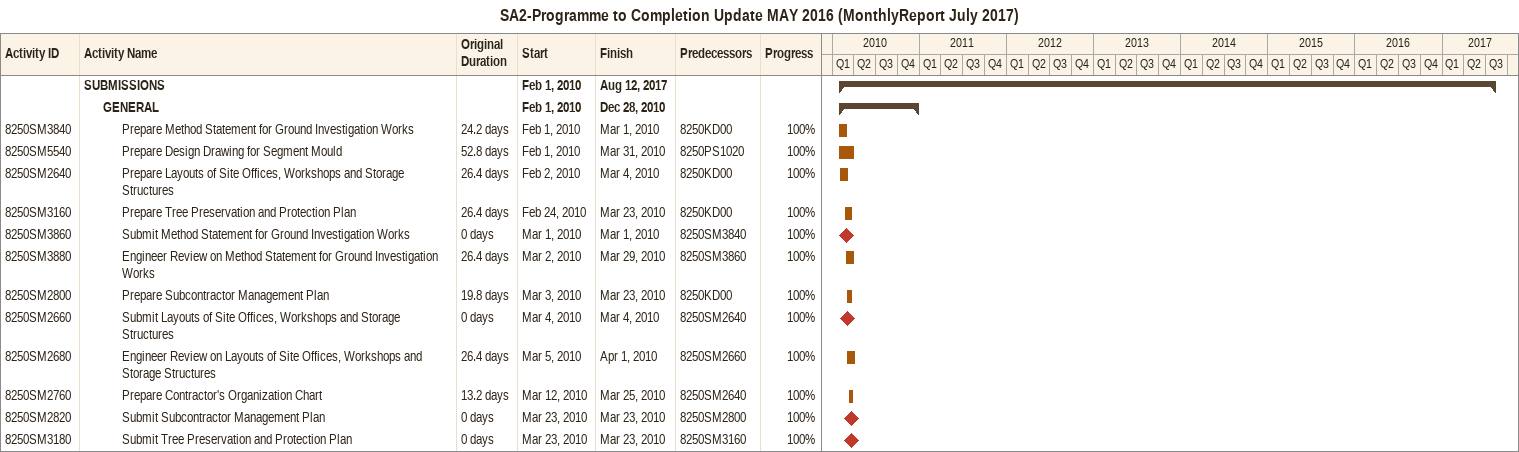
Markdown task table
SA2-Programme to Completion Update MAY 2016 (MonthlyReport July 2017)

| ID | Level | Task | Original duration | Start | Finish | Predecessors | % complete |
|---|---|---|---|---|---|---|---|
|  | 1 | **SUBMISSIONS** |  | 2010-02-01 | 2017-08-12 |  |  |
|  | 2 | **GENERAL** |  | 2010-02-01 | 2010-12-28 |  |  |
| 8250SM3840 | 3 | Prepare Method Statement for Ground Investigation Works | 24.2d | 2010-02-01 | 2010-03-01 | 8250KD00 | 100 |
| 8250SM5540 | 3 | Prepare Design Drawing for Segment Mould | 52.8d | 2010-02-01 | 2010-03-31 | 8250PS1020 | 100 |
| 8250SM2640 | 3 | Prepare Layouts of Site Offices, Workshops and Storage Structures | 26.4d | 2010-02-02 | 2010-03-04 | 8250KD00 | 100 |
| 8250SM3160 | 3 | Prepare Tree Preservation and Protection Plan | 26.4d | 2010-02-24 | 2010-03-23 | 8250KD00 | 100 |
| 8250SM3860 | 3 | Submit Method Statement for Ground Investigation Works | 0d | 2010-03-01 | 2010-03-01 | 8250SM3840 | 100 |
| 8250SM3880 | 3 | Engineer Review on Method Statement for Ground Investigation Works | 26.4d | 2010-03-02 | 2010-03-29 | 8250SM3860 | 100 |
| 8250SM2800 | 3 | Prepare Subcontractor Management Plan | 19.8d | 2010-03-03 | 2010-03-23 | 8250KD00 | 100 |
| 8250SM2660 | 3 | Submit Layouts of Site Offices, Workshops and Storage Structures | 0d | 2010-03-04 | 2010-03-04 | 8250SM2640 | 100 |
| 8250SM2680 | 3 | Engineer Review on Layouts of Site Offices, Workshops and Storage Structures | 26.4d | 2010-03-05 | 2010-04-01 | 8250SM2660 | 100 |
| 8250SM2760 | 3 | Prepare Contractor's Organization Chart | 13.2d | 2010-03-12 | 2010-03-25 | 8250SM2640 | 100 |
| 8250SM2820 | 3 | Submit Subcontractor Management Plan | 0d | 2010-03-23 | 2010-03-23 | 8250SM2800 | 100 |
| 8250SM3180 | 3 | Submit Tree Preservation and Protection Plan | 0d | 2010-03-23 | 2010-03-23 | 8250SM3160 | 100 |
